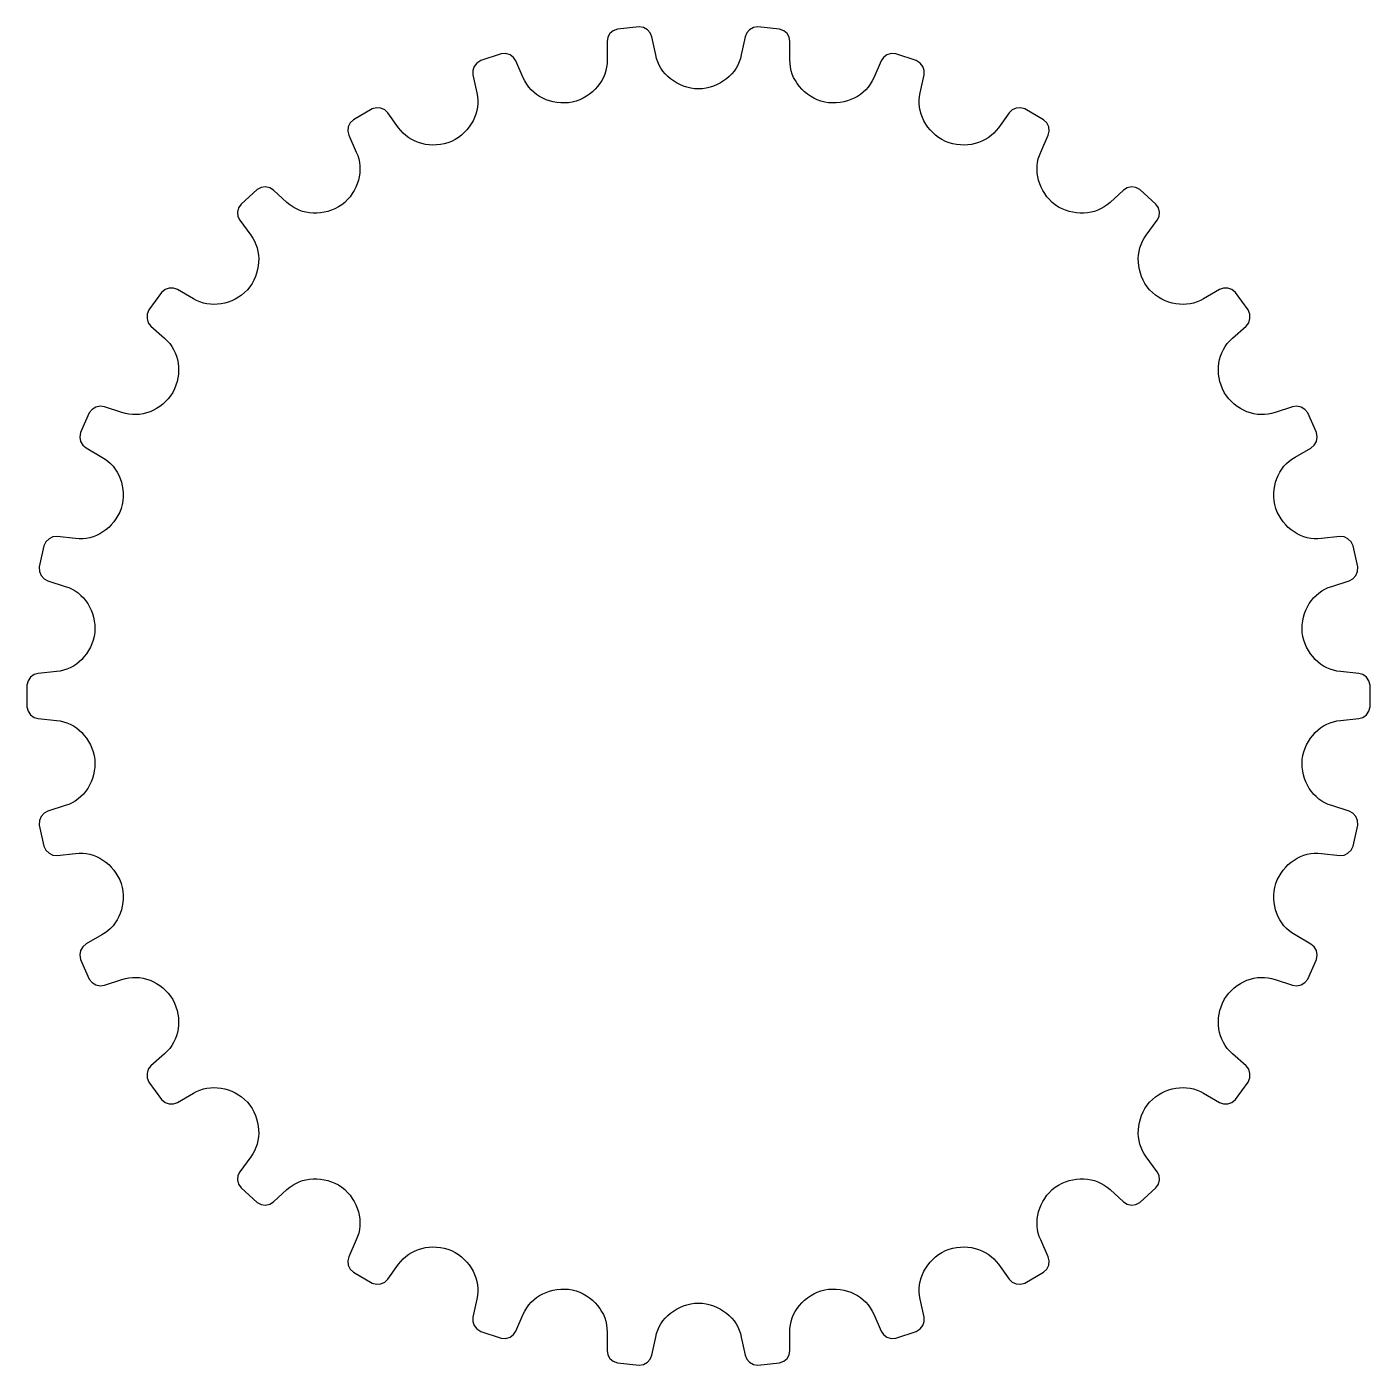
# Model space of a CAD drawing. Extents: x -13.9 to 13.9, y -13.9 to 13.9.
import ezdxf

# ---------------------------------------------------------------- set-up
doc = ezdxf.new("R2010")
doc.units = 0
doc.layers.add('Layer_1', color=7, linetype='CONTINUOUS')

msp = doc.modelspace()

# ---------------------------------------------------------------- linework, layer by layer
at = {"layer": 'Layer_1', "color": 7}
msp.add_lwpolyline([(-1.235, -13.888), (-1.141, -13.873), (-1.06, -13.83), (-1, -13.764), (-0.968, -13.681), (-0.889, -13.309), (-0.871, -13.235), (-0.847, -13.164), (-0.816, -13.096), (-0.78, -13.031), (-0.738, -12.97), (-0.69, -12.912), (-0.638, -12.859), (-0.581, -12.809), (-0.52, -12.765), (-0.455, -12.725), (-0.386, -12.69), (-0.314, -12.66), (-0.24, -12.636), (-0.162, -12.617), (-0.082, -12.605), (0, -12.599), (0.082, -12.605), (0.162, -12.617), (0.239, -12.636), (0.314, -12.66), (0.386, -12.689), (0.455, -12.724), (0.52, -12.765), (0.581, -12.809), (0.638, -12.859), (0.69, -12.912), (0.738, -12.97), (0.78, -13.031), (0.816, -13.096), (0.847, -13.164), (0.871, -13.235), (0.889, -13.309), (0.967, -13.681), (1, -13.764), (1.06, -13.83), (1.141, -13.873), (1.235, -13.888), (1.679, -13.841), (1.769, -13.807), (1.838, -13.748), (1.883, -13.671), (1.898, -13.584), (1.897, -13.203), (1.899, -13.127), (1.908, -13.052), (1.924, -12.98), (1.947, -12.909), (1.975, -12.84), (2.009, -12.774), (2.049, -12.71), (2.095, -12.65), (2.145, -12.594), (2.2, -12.541), (2.26, -12.493), (2.325, -12.449), (2.393, -12.409), (2.465, -12.375), (2.54, -12.347), (2.619, -12.324), (2.701, -12.313), (2.781, -12.308), (2.861, -12.31), (2.939, -12.318), (3.016, -12.332), (3.09, -12.352), (3.162, -12.377), (3.232, -12.409), (3.297, -12.445), (3.36, -12.487), (3.418, -12.533), (3.472, -12.584), (3.521, -12.64), (3.565, -12.7), (3.604, -12.765), (3.636, -12.833), (3.79, -13.181), (3.84, -13.255), (3.912, -13.307), (4, -13.332), (4.096, -13.328), (4.521, -13.19), (4.6, -13.137), (4.657, -13.065), (4.685, -12.981), (4.681, -12.892), (4.601, -12.52), (4.587, -12.445), (4.581, -12.37), (4.581, -12.296), (4.588, -12.222), (4.601, -12.149), (4.621, -12.077), (4.647, -12.007), (4.679, -11.938), (4.717, -11.873), (4.76, -11.81), (4.808, -11.75), (4.862, -11.693), (4.921, -11.641), (4.984, -11.592), (5.052, -11.549), (5.124, -11.51), (5.202, -11.482), (5.28, -11.461), (5.358, -11.446), (5.436, -11.437), (5.514, -11.435), (5.591, -11.439), (5.667, -11.449), (5.741, -11.466), (5.813, -11.488), (5.882, -11.515), (5.949, -11.549), (6.012, -11.587), (6.072, -11.632), (6.128, -11.682), (6.179, -11.736), (6.225, -11.796), (6.448, -12.105), (6.512, -12.167), (6.594, -12.203), (6.685, -12.209), (6.777, -12.185), (7.164, -11.962), (7.231, -11.894), (7.271, -11.812), (7.281, -11.723), (7.259, -11.637), (7.103, -11.289), (7.074, -11.219), (7.052, -11.148), (7.037, -11.075), (7.029, -11.001), (7.027, -10.927), (7.031, -10.852), (7.042, -10.778), (7.059, -10.705), (7.082, -10.633), (7.111, -10.562), (7.146, -10.493), (7.187, -10.427), (7.233, -10.363), (7.285, -10.303), (7.343, -10.246), (7.405, -10.193), (7.475, -10.15), (7.547, -10.113), (7.621, -10.082), (7.695, -10.057), (7.771, -10.039), (7.847, -10.027), (7.923, -10.021), (7.999, -10.021), (8.074, -10.028), (8.148, -10.041), (8.22, -10.059), (8.29, -10.084), (8.358, -10.115), (8.423, -10.152), (8.484, -10.195), (8.542, -10.244), (8.824, -10.5), (8.899, -10.548), (8.987, -10.565), (9.077, -10.553), (9.162, -10.51), (9.494, -10.211), (9.546, -10.13), (9.568, -10.042), (9.56, -9.953), (9.52, -9.874), (9.295, -9.566), (9.252, -9.503), (9.216, -9.438), (9.186, -9.37), (9.162, -9.299), (9.145, -9.227), (9.134, -9.153), (9.129, -9.078), (9.13, -9.003), (9.138, -8.928), (9.152, -8.853), (9.172, -8.778), (9.198, -8.705), (9.23, -8.633), (9.268, -8.563), (9.312, -8.495), (9.363, -8.431), (9.422, -8.374), (9.485, -8.322), (9.55, -8.277), (9.618, -8.238), (9.688, -8.204), (9.76, -8.176), (9.834, -8.155), (9.908, -8.139), (9.983, -8.13), (10.058, -8.127), (10.132, -8.13), (10.206, -8.14), (10.278, -8.156), (10.349, -8.179), (10.418, -8.209), (10.485, -8.245), (10.814, -8.436), (10.898, -8.467), (10.987, -8.466), (11.073, -8.435), (11.147, -8.375), (11.41, -8.014), (11.444, -7.924), (11.447, -7.833), (11.42, -7.748), (11.365, -7.679), (11.081, -7.424), (11.026, -7.372), (10.977, -7.315), (10.933, -7.255), (10.895, -7.191), (10.863, -7.124), (10.837, -7.054), (10.817, -6.982), (10.803, -6.908), (10.794, -6.833), (10.792, -6.756), (10.796, -6.679), (10.807, -6.602), (10.823, -6.525), (10.846, -6.449), (10.875, -6.374), (10.911, -6.3), (10.957, -6.232), (11.008, -6.169), (11.062, -6.111), (11.121, -6.058), (11.182, -6.01), (11.247, -5.968), (11.314, -5.932), (11.384, -5.901), (11.455, -5.877), (11.527, -5.858), (11.601, -5.846), (11.675, -5.84), (11.749, -5.841), (11.824, -5.849), (11.897, -5.863), (11.97, -5.885), (12.332, -6.003), (12.42, -6.016), (12.507, -5.997), (12.584, -5.948), (12.645, -5.874), (12.827, -5.466), (12.841, -5.372), (12.825, -5.282), (12.781, -5.205), (12.713, -5.148), (12.382, -4.958), (12.318, -4.919), (12.258, -4.873), (12.203, -4.823), (12.152, -4.769), (12.107, -4.71), (12.067, -4.647), (12.032, -4.581), (12.003, -4.511), (11.979, -4.439), (11.961, -4.365), (11.949, -4.289), (11.943, -4.211), (11.943, -4.132), (11.95, -4.053), (11.963, -3.973), (11.982, -3.894), (12.013, -3.817), (12.05, -3.745), (12.091, -3.677), (12.137, -3.613), (12.188, -3.554), (12.242, -3.499), (12.3, -3.45), (12.362, -3.406), (12.426, -3.367), (12.494, -3.334), (12.563, -3.306), (12.634, -3.285), (12.707, -3.271), (12.781, -3.263), (12.856, -3.261), (12.932, -3.267), (13.311, -3.308), (13.4, -3.302), (13.48, -3.265), (13.546, -3.202), (13.59, -3.117), (13.683, -2.68), (13.677, -2.585), (13.643, -2.5), (13.584, -2.433), (13.505, -2.392), (13.143, -2.275), (13.071, -2.25), (13.003, -2.218), (12.939, -2.181), (12.878, -2.138), (12.822, -2.089), (12.769, -2.036), (12.722, -1.979), (12.679, -1.917), (12.64, -1.852), (12.607, -1.783), (12.58, -1.711), (12.558, -1.636), (12.541, -1.559), (12.531, -1.48), (12.527, -1.399), (12.53, -1.317), (12.544, -1.236), (12.565, -1.158), (12.591, -1.083), (12.623, -1.011), (12.66, -0.942), (12.702, -0.878), (12.749, -0.817), (12.8, -0.761), (12.855, -0.71), (12.914, -0.663), (12.976, -0.622), (13.041, -0.587), (13.11, -0.557), (13.18, -0.534), (13.253, -0.517), (13.329, -0.507), (13.708, -0.469), (13.793, -0.444), (13.865, -0.391), (13.916, -0.316), (13.941, -0.223), (13.941, 0.223), (13.916, 0.316), (13.865, 0.391), (13.793, 0.444), (13.708, 0.468), (13.329, 0.507), (13.253, 0.517), (13.18, 0.534), (13.11, 0.557), (13.041, 0.587), (12.976, 0.622), (12.914, 0.663), (12.855, 0.709), (12.8, 0.761), (12.749, 0.817), (12.702, 0.877), (12.66, 0.942), (12.623, 1.011), (12.592, 1.083), (12.565, 1.158), (12.545, 1.236), (12.53, 1.317), (12.527, 1.399), (12.531, 1.48), (12.541, 1.559), (12.558, 1.636), (12.58, 1.71), (12.607, 1.782), (12.64, 1.851), (12.678, 1.917), (12.722, 1.979), (12.769, 2.036), (12.822, 2.089), (12.878, 2.137), (12.939, 2.181), (13.003, 2.218), (13.071, 2.25), (13.143, 2.275), (13.505, 2.392), (13.584, 2.433), (13.643, 2.5), (13.677, 2.585), (13.683, 2.68), (13.59, 3.117), (13.546, 3.202), (13.48, 3.265), (13.4, 3.302), (13.311, 3.308), (12.932, 3.267), (12.856, 3.261), (12.781, 3.262), (12.707, 3.27), (12.634, 3.285), (12.563, 3.306), (12.494, 3.334), (12.427, 3.367), (12.362, 3.405), (12.301, 3.45), (12.242, 3.499), (12.188, 3.554), (12.137, 3.613), (12.091, 3.677), (12.05, 3.745), (12.013, 3.817), (11.983, 3.893), (11.963, 3.973), (11.95, 4.053), (11.943, 4.132), (11.943, 4.211), (11.949, 4.289), (11.961, 4.365), (11.979, 4.439), (12.003, 4.511), (12.032, 4.58), (12.067, 4.647), (12.107, 4.709), (12.152, 4.768), (12.203, 4.823), (12.258, 4.873), (12.318, 4.918), (12.382, 4.958), (12.713, 5.147), (12.781, 5.204), (12.825, 5.282), (12.841, 5.372), (12.827, 5.466), (12.645, 5.874), (12.584, 5.948), (12.507, 5.997), (12.42, 6.016), (12.332, 6.003), (11.97, 5.884), (11.897, 5.863), (11.824, 5.848), (11.75, 5.841), (11.675, 5.84), (11.601, 5.846), (11.528, 5.858), (11.455, 5.877), (11.384, 5.901), (11.315, 5.932), (11.247, 5.968), (11.183, 6.01), (11.121, 6.058), (11.063, 6.11), (11.008, 6.168), (10.957, 6.231), (10.911, 6.299), (10.875, 6.373), (10.846, 6.449), (10.823, 6.525), (10.807, 6.602), (10.796, 6.679), (10.792, 6.756), (10.794, 6.833), (10.803, 6.908), (10.817, 6.982), (10.837, 7.054), (10.863, 7.124), (10.896, 7.191), (10.933, 7.255), (10.977, 7.315), (11.026, 7.372), (11.081, 7.424), (11.365, 7.678), (11.42, 7.748), (11.447, 7.833), (11.444, 7.924), (11.41, 8.014), (11.147, 8.375), (11.073, 8.435), (10.987, 8.466), (10.898, 8.467), (10.815, 8.436), (10.485, 8.244), (10.419, 8.208), (10.349, 8.179), (10.278, 8.156), (10.206, 8.14), (10.132, 8.13), (10.058, 8.127), (9.983, 8.13), (9.908, 8.139), (9.834, 8.155), (9.761, 8.176), (9.689, 8.204), (9.619, 8.237), (9.55, 8.277), (9.485, 8.322), (9.422, 8.373), (9.363, 8.43), (9.313, 8.495), (9.268, 8.563), (9.23, 8.633), (9.198, 8.704), (9.172, 8.778), (9.152, 8.852), (9.138, 8.928), (9.13, 9.003), (9.129, 9.078), (9.134, 9.153), (9.145, 9.227), (9.162, 9.299), (9.186, 9.369), (9.216, 9.438), (9.253, 9.503), (9.295, 9.566), (9.52, 9.873), (9.56, 9.953), (9.568, 10.042), (9.546, 10.13), (9.494, 10.211), (9.162, 10.51), (9.077, 10.553), (8.987, 10.565), (8.9, 10.548), (8.824, 10.5), (8.542, 10.244), (8.484, 10.195), (8.423, 10.152), (8.358, 10.115), (8.29, 10.084), (8.22, 10.059), (8.148, 10.041), (8.074, 10.028), (8, 10.021), (7.924, 10.021), (7.848, 10.027), (7.771, 10.039), (7.696, 10.057), (7.621, 10.082), (7.547, 10.112), (7.475, 10.149), (7.406, 10.193), (7.343, 10.246), (7.285, 10.303), (7.233, 10.363), (7.187, 10.427), (7.146, 10.493), (7.111, 10.562), (7.082, 10.632), (7.059, 10.705), (7.042, 10.778), (7.031, 10.852), (7.027, 10.926), (7.029, 11.001), (7.037, 11.075), (7.053, 11.148), (7.075, 11.219), (7.103, 11.289), (7.26, 11.637), (7.281, 11.723), (7.271, 11.812), (7.231, 11.894), (7.164, 11.962), (6.777, 12.185), (6.685, 12.209), (6.593, 12.203), (6.512, 12.167), (6.449, 12.105), (6.225, 11.796), (6.179, 11.736), (6.128, 11.681), (6.072, 11.632), (6.013, 11.587), (5.949, 11.549), (5.883, 11.515), (5.813, 11.488), (5.741, 11.466), (5.667, 11.45), (5.591, 11.439), (5.514, 11.435), (5.437, 11.437), (5.358, 11.446), (5.28, 11.461), (5.202, 11.482), (5.125, 11.51), (5.052, 11.548), (4.984, 11.592), (4.921, 11.64), (4.862, 11.693), (4.809, 11.749), (4.76, 11.809), (4.717, 11.872), (4.679, 11.938), (4.647, 12.006), (4.621, 12.077), (4.602, 12.149), (4.588, 12.222), (4.581, 12.296), (4.581, 12.37), (4.587, 12.445), (4.601, 12.519), (4.682, 12.892), (4.685, 12.981), (4.657, 13.065), (4.6, 13.137), (4.521, 13.19), (4.096, 13.328), (4, 13.332), (3.912, 13.307), (3.84, 13.255), (3.791, 13.181), (3.637, 12.833), (3.604, 12.765), (3.565, 12.7), (3.521, 12.64), (3.472, 12.584), (3.418, 12.533), (3.36, 12.487), (3.298, 12.445), (3.232, 12.409), (3.163, 12.378), (3.091, 12.352), (3.016, 12.332), (2.94, 12.318), (2.861, 12.31), (2.782, 12.308), (2.701, 12.313), (2.62, 12.324), (2.541, 12.347), (2.465, 12.375), (2.393, 12.409), (2.325, 12.448), (2.261, 12.492), (2.201, 12.541), (2.145, 12.594), (2.095, 12.65), (2.049, 12.71), (2.01, 12.774), (1.975, 12.84), (1.947, 12.909), (1.925, 12.979), (1.909, 13.052), (1.9, 13.127), (1.898, 13.203), (1.899, 13.583), (1.884, 13.671), (1.838, 13.748), (1.768, 13.807), (1.679, 13.841), (1.235, 13.888), (1.141, 13.873), (1.06, 13.83), (1, 13.764), (0.968, 13.681), (0.889, 13.309), (0.871, 13.235), (0.847, 13.164), (0.816, 13.096), (0.78, 13.031), (0.738, 12.97), (0.69, 12.912), (0.638, 12.859), (0.581, 12.809), (0.52, 12.765), (0.455, 12.725), (0.386, 12.69), (0.314, 12.66), (0.24, 12.636), (0.162, 12.617), (0.082, 12.605), (0, 12.599), (-0.082, 12.605), (-0.162, 12.617), (-0.239, 12.636), (-0.314, 12.66), (-0.386, 12.689), (-0.455, 12.724), (-0.52, 12.765), (-0.581, 12.809), (-0.638, 12.859), (-0.69, 12.912), (-0.738, 12.97), (-0.78, 13.031), (-0.816, 13.096), (-0.847, 13.164), (-0.871, 13.235), (-0.889, 13.309), (-0.967, 13.681), (-1, 13.764), (-1.06, 13.83), (-1.141, 13.873), (-1.235, 13.888), (-1.679, 13.841), (-1.769, 13.807), (-1.838, 13.748), (-1.883, 13.671), (-1.898, 13.584), (-1.897, 13.203), (-1.899, 13.127), (-1.908, 13.052), (-1.924, 12.98), (-1.947, 12.909), (-1.975, 12.84), (-2.009, 12.774), (-2.049, 12.71), (-2.095, 12.65), (-2.145, 12.594), (-2.2, 12.541), (-2.26, 12.493), (-2.325, 12.449), (-2.393, 12.409), (-2.465, 12.375), (-2.54, 12.347), (-2.619, 12.324), (-2.701, 12.313), (-2.781, 12.308), (-2.861, 12.31), (-2.939, 12.318), (-3.016, 12.332), (-3.09, 12.352), (-3.162, 12.377), (-3.232, 12.409), (-3.297, 12.445), (-3.36, 12.487), (-3.418, 12.533), (-3.472, 12.584), (-3.521, 12.64), (-3.565, 12.7), (-3.604, 12.765), (-3.636, 12.833), (-3.79, 13.181), (-3.84, 13.255), (-3.912, 13.307), (-4, 13.332), (-4.096, 13.328), (-4.521, 13.19), (-4.6, 13.137), (-4.657, 13.065), (-4.685, 12.981), (-4.681, 12.892), (-4.601, 12.52), (-4.587, 12.445), (-4.581, 12.37), (-4.581, 12.296), (-4.588, 12.222), (-4.601, 12.149), (-4.621, 12.077), (-4.647, 12.007), (-4.679, 11.938), (-4.717, 11.873), (-4.76, 11.81), (-4.808, 11.75), (-4.862, 11.693), (-4.921, 11.641), (-4.984, 11.592), (-5.052, 11.549), (-5.124, 11.51), (-5.202, 11.482), (-5.28, 11.461), (-5.358, 11.446), (-5.436, 11.437), (-5.514, 11.435), (-5.591, 11.439), (-5.667, 11.449), (-5.741, 11.466), (-5.813, 11.488), (-5.882, 11.515), (-5.949, 11.549), (-6.012, 11.587), (-6.072, 11.632), (-6.128, 11.682), (-6.179, 11.736), (-6.225, 11.796), (-6.448, 12.105), (-6.512, 12.167), (-6.594, 12.203), (-6.685, 12.209), (-6.777, 12.185), (-7.164, 11.962), (-7.231, 11.894), (-7.271, 11.812), (-7.281, 11.723), (-7.259, 11.637), (-7.103, 11.289), (-7.074, 11.219), (-7.052, 11.148), (-7.037, 11.075), (-7.029, 11.001), (-7.027, 10.927), (-7.031, 10.852), (-7.042, 10.778), (-7.059, 10.705), (-7.082, 10.633), (-7.111, 10.562), (-7.146, 10.493), (-7.187, 10.427), (-7.233, 10.363), (-7.285, 10.303), (-7.343, 10.246), (-7.405, 10.193), (-7.475, 10.15), (-7.547, 10.113), (-7.621, 10.082), (-7.695, 10.057), (-7.771, 10.039), (-7.847, 10.027), (-7.923, 10.021), (-7.999, 10.021), (-8.074, 10.028), (-8.148, 10.041), (-8.22, 10.059), (-8.29, 10.084), (-8.358, 10.115), (-8.423, 10.152), (-8.484, 10.195), (-8.542, 10.244), (-8.824, 10.5), (-8.899, 10.548), (-8.987, 10.565), (-9.077, 10.553), (-9.162, 10.51), (-9.494, 10.211), (-9.546, 10.13), (-9.568, 10.042), (-9.56, 9.953), (-9.52, 9.874), (-9.295, 9.566), (-9.252, 9.503), (-9.216, 9.438), (-9.186, 9.37), (-9.162, 9.299), (-9.145, 9.227), (-9.134, 9.153), (-9.129, 9.078), (-9.13, 9.003), (-9.138, 8.928), (-9.152, 8.853), (-9.172, 8.778), (-9.198, 8.705), (-9.23, 8.633), (-9.268, 8.563), (-9.312, 8.495), (-9.363, 8.431), (-9.422, 8.374), (-9.485, 8.322), (-9.55, 8.277), (-9.618, 8.238), (-9.688, 8.204), (-9.76, 8.176), (-9.834, 8.155), (-9.908, 8.139), (-9.983, 8.13), (-10.058, 8.127), (-10.132, 8.13), (-10.206, 8.14), (-10.278, 8.156), (-10.349, 8.179), (-10.418, 8.209), (-10.485, 8.245), (-10.814, 8.436), (-10.898, 8.467), (-10.987, 8.466), (-11.073, 8.435), (-11.147, 8.375), (-11.41, 8.014), (-11.444, 7.924), (-11.447, 7.833), (-11.42, 7.748), (-11.365, 7.679), (-11.081, 7.424), (-11.026, 7.372), (-10.977, 7.315), (-10.933, 7.255), (-10.895, 7.191), (-10.863, 7.124), (-10.837, 7.054), (-10.817, 6.982), (-10.803, 6.908), (-10.794, 6.833), (-10.792, 6.756), (-10.796, 6.679), (-10.807, 6.602), (-10.823, 6.525), (-10.846, 6.449), (-10.875, 6.374), (-10.911, 6.3), (-10.957, 6.232), (-11.008, 6.169), (-11.062, 6.111), (-11.121, 6.058), (-11.182, 6.01), (-11.247, 5.968), (-11.314, 5.932), (-11.384, 5.901), (-11.455, 5.877), (-11.527, 5.858), (-11.601, 5.846), (-11.675, 5.84), (-11.749, 5.841), (-11.824, 5.849), (-11.897, 5.863), (-11.97, 5.885), (-12.332, 6.003), (-12.42, 6.016), (-12.507, 5.997), (-12.584, 5.948), (-12.645, 5.874), (-12.827, 5.466), (-12.841, 5.372), (-12.825, 5.282), (-12.781, 5.205), (-12.713, 5.148), (-12.382, 4.958), (-12.318, 4.919), (-12.258, 4.873), (-12.203, 4.823), (-12.152, 4.769), (-12.107, 4.71), (-12.067, 4.647), (-12.032, 4.581), (-12.003, 4.511), (-11.979, 4.439), (-11.961, 4.365), (-11.949, 4.289), (-11.943, 4.211), (-11.943, 4.132), (-11.95, 4.053), (-11.963, 3.973), (-11.982, 3.894), (-12.013, 3.817), (-12.05, 3.745), (-12.091, 3.677), (-12.137, 3.613), (-12.188, 3.554), (-12.242, 3.499), (-12.3, 3.45), (-12.362, 3.406), (-12.426, 3.367), (-12.494, 3.334), (-12.563, 3.306), (-12.634, 3.285), (-12.707, 3.271), (-12.781, 3.263), (-12.856, 3.261), (-12.932, 3.267), (-13.311, 3.308), (-13.4, 3.302), (-13.48, 3.265), (-13.546, 3.202), (-13.59, 3.117), (-13.683, 2.68), (-13.677, 2.585), (-13.643, 2.5), (-13.584, 2.433), (-13.505, 2.392), (-13.143, 2.275), (-13.071, 2.25), (-13.003, 2.218), (-12.939, 2.181), (-12.878, 2.138), (-12.822, 2.089), (-12.769, 2.036), (-12.722, 1.979), (-12.679, 1.917), (-12.64, 1.852), (-12.607, 1.783), (-12.58, 1.711), (-12.558, 1.636), (-12.541, 1.559), (-12.531, 1.48), (-12.527, 1.399), (-12.53, 1.317), (-12.544, 1.236), (-12.565, 1.158), (-12.591, 1.083), (-12.623, 1.011), (-12.66, 0.942), (-12.702, 0.878), (-12.749, 0.817), (-12.8, 0.761), (-12.855, 0.71), (-12.914, 0.663), (-12.976, 0.622), (-13.041, 0.587), (-13.11, 0.557), (-13.18, 0.534), (-13.253, 0.517), (-13.329, 0.507), (-13.708, 0.469), (-13.793, 0.444), (-13.865, 0.391), (-13.916, 0.316), (-13.941, 0.223), (-13.941, -0.223), (-13.916, -0.316), (-13.865, -0.391), (-13.793, -0.444), (-13.708, -0.468), (-13.329, -0.507), (-13.253, -0.517), (-13.18, -0.534), (-13.11, -0.557), (-13.041, -0.587), (-12.976, -0.622), (-12.914, -0.663), (-12.855, -0.709), (-12.8, -0.761), (-12.749, -0.817), (-12.702, -0.877), (-12.66, -0.942), (-12.623, -1.011), (-12.592, -1.083), (-12.565, -1.158), (-12.545, -1.236), (-12.53, -1.317), (-12.527, -1.399), (-12.531, -1.48), (-12.541, -1.559), (-12.558, -1.636), (-12.58, -1.71), (-12.607, -1.782), (-12.64, -1.851), (-12.678, -1.917), (-12.722, -1.979), (-12.769, -2.036), (-12.822, -2.089), (-12.878, -2.137), (-12.939, -2.181), (-13.003, -2.218), (-13.071, -2.25), (-13.143, -2.275), (-13.505, -2.392), (-13.584, -2.433), (-13.643, -2.5), (-13.677, -2.585), (-13.683, -2.68), (-13.59, -3.117), (-13.546, -3.202), (-13.48, -3.265), (-13.4, -3.302), (-13.311, -3.308), (-12.932, -3.267), (-12.856, -3.261), (-12.781, -3.262), (-12.707, -3.27), (-12.634, -3.285), (-12.563, -3.306), (-12.494, -3.334), (-12.427, -3.367), (-12.362, -3.405), (-12.301, -3.45), (-12.242, -3.499), (-12.188, -3.554), (-12.137, -3.613), (-12.091, -3.677), (-12.05, -3.745), (-12.013, -3.817), (-11.983, -3.893), (-11.963, -3.973), (-11.95, -4.053), (-11.943, -4.132), (-11.943, -4.211), (-11.949, -4.289), (-11.961, -4.365), (-11.979, -4.439), (-12.003, -4.511), (-12.032, -4.58), (-12.067, -4.647), (-12.107, -4.709), (-12.152, -4.768), (-12.203, -4.823), (-12.258, -4.873), (-12.318, -4.918), (-12.382, -4.958), (-12.713, -5.147), (-12.781, -5.204), (-12.825, -5.282), (-12.841, -5.372), (-12.827, -5.466), (-12.645, -5.874), (-12.584, -5.948), (-12.507, -5.997), (-12.42, -6.016), (-12.332, -6.003), (-11.97, -5.884), (-11.897, -5.863), (-11.824, -5.848), (-11.75, -5.841), (-11.675, -5.84), (-11.601, -5.846), (-11.528, -5.858), (-11.455, -5.877), (-11.384, -5.901), (-11.315, -5.932), (-11.247, -5.968), (-11.183, -6.01), (-11.121, -6.058), (-11.063, -6.11), (-11.008, -6.168), (-10.957, -6.231), (-10.911, -6.299), (-10.875, -6.373), (-10.846, -6.449), (-10.823, -6.525), (-10.807, -6.602), (-10.796, -6.679), (-10.792, -6.756), (-10.794, -6.833), (-10.803, -6.908), (-10.817, -6.982), (-10.837, -7.054), (-10.863, -7.124), (-10.896, -7.191), (-10.933, -7.255), (-10.977, -7.315), (-11.026, -7.372), (-11.081, -7.424), (-11.365, -7.678), (-11.42, -7.748), (-11.447, -7.833), (-11.444, -7.924), (-11.41, -8.014), (-11.147, -8.375), (-11.073, -8.435), (-10.987, -8.466), (-10.898, -8.467), (-10.815, -8.436), (-10.485, -8.244), (-10.419, -8.208), (-10.349, -8.179), (-10.278, -8.156), (-10.206, -8.14), (-10.132, -8.13), (-10.058, -8.127), (-9.983, -8.13), (-9.908, -8.139), (-9.834, -8.155), (-9.761, -8.176), (-9.689, -8.204), (-9.619, -8.237), (-9.55, -8.277), (-9.485, -8.322), (-9.422, -8.373), (-9.363, -8.43), (-9.313, -8.495), (-9.268, -8.563), (-9.23, -8.633), (-9.198, -8.704), (-9.172, -8.778), (-9.152, -8.852), (-9.138, -8.928), (-9.13, -9.003), (-9.129, -9.078), (-9.134, -9.153), (-9.145, -9.227), (-9.162, -9.299), (-9.186, -9.369), (-9.216, -9.438), (-9.253, -9.503), (-9.295, -9.566), (-9.52, -9.873), (-9.56, -9.953), (-9.568, -10.042), (-9.546, -10.13), (-9.494, -10.211), (-9.162, -10.51), (-9.077, -10.553), (-8.987, -10.565), (-8.9, -10.548), (-8.824, -10.5), (-8.542, -10.244), (-8.484, -10.195), (-8.423, -10.152), (-8.358, -10.115), (-8.29, -10.084), (-8.22, -10.059), (-8.148, -10.041), (-8.074, -10.028), (-8, -10.021), (-7.924, -10.021), (-7.848, -10.027), (-7.771, -10.039), (-7.696, -10.057), (-7.621, -10.082), (-7.547, -10.112), (-7.475, -10.149), (-7.406, -10.193), (-7.343, -10.246), (-7.285, -10.303), (-7.233, -10.363), (-7.187, -10.427), (-7.146, -10.493), (-7.111, -10.562), (-7.082, -10.632), (-7.059, -10.705), (-7.042, -10.778), (-7.031, -10.852), (-7.027, -10.926), (-7.029, -11.001), (-7.037, -11.075), (-7.053, -11.148), (-7.075, -11.219), (-7.103, -11.289), (-7.26, -11.637), (-7.281, -11.723), (-7.271, -11.812), (-7.231, -11.894), (-7.164, -11.962), (-6.777, -12.185), (-6.685, -12.209), (-6.593, -12.203), (-6.512, -12.167), (-6.449, -12.105), (-6.225, -11.796), (-6.179, -11.736), (-6.128, -11.681), (-6.072, -11.632), (-6.013, -11.587), (-5.949, -11.549), (-5.883, -11.515), (-5.813, -11.488), (-5.741, -11.466), (-5.667, -11.45), (-5.591, -11.439), (-5.514, -11.435), (-5.437, -11.437), (-5.358, -11.446), (-5.28, -11.461), (-5.202, -11.482), (-5.125, -11.51), (-5.052, -11.548), (-4.984, -11.592), (-4.921, -11.64), (-4.862, -11.693), (-4.809, -11.749), (-4.76, -11.809), (-4.717, -11.872), (-4.679, -11.938), (-4.647, -12.006), (-4.621, -12.077), (-4.602, -12.149), (-4.588, -12.222), (-4.581, -12.296), (-4.581, -12.37), (-4.587, -12.445), (-4.601, -12.519), (-4.682, -12.892), (-4.685, -12.981), (-4.657, -13.065), (-4.6, -13.137), (-4.521, -13.19), (-4.096, -13.328), (-4, -13.332), (-3.912, -13.307), (-3.84, -13.255), (-3.791, -13.181), (-3.637, -12.833), (-3.604, -12.765), (-3.565, -12.7), (-3.521, -12.64), (-3.472, -12.584), (-3.418, -12.533), (-3.36, -12.487), (-3.298, -12.445), (-3.232, -12.409), (-3.163, -12.378), (-3.091, -12.352), (-3.016, -12.332), (-2.94, -12.318), (-2.861, -12.31), (-2.782, -12.308), (-2.701, -12.313), (-2.62, -12.324), (-2.541, -12.347), (-2.465, -12.375), (-2.393, -12.409), (-2.325, -12.448), (-2.261, -12.492), (-2.201, -12.541), (-2.145, -12.594), (-2.095, -12.65), (-2.049, -12.71), (-2.01, -12.774), (-1.975, -12.84), (-1.947, -12.909), (-1.925, -12.979), (-1.909, -13.052), (-1.9, -13.127), (-1.898, -13.203), (-1.899, -13.583), (-1.884, -13.671), (-1.838, -13.748), (-1.768, -13.807), (-1.679, -13.841)], close=True, dxfattribs=at)

doc.saveas('drawing.dxf')
